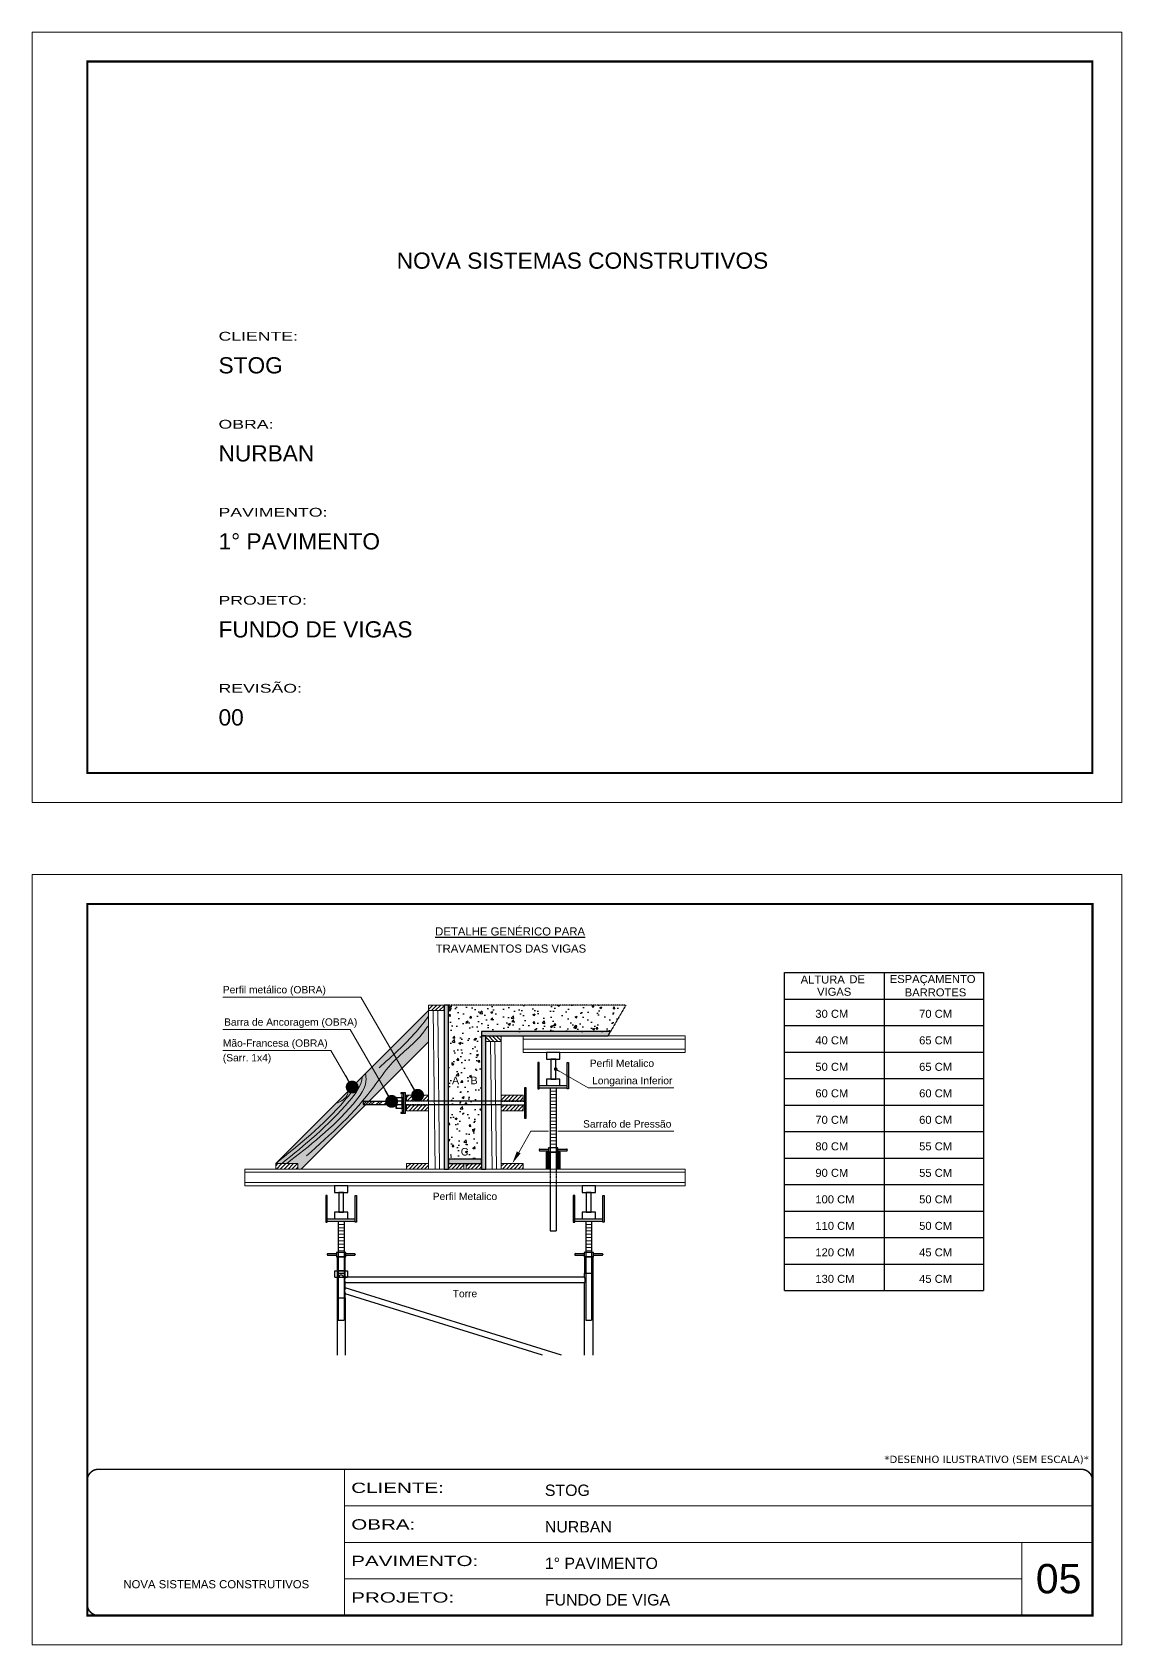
# Model space of a CAD drawing. Header units: millimetres. Extents: x 2455 to 8708, y 366 to 3713.
# Drawn here: x 2455 to 3940, y 1514 to 3713 of the extents above; entities that cross this region are included whole.
import ezdxf
from ezdxf.enums import TextEntityAlignment as Align

# ---------------------------------------------------------------- set-up
doc = ezdxf.new("R2010")
doc.units = ezdxf.units.MM
for name, pattern in [('CONTINUO', [0]), ('DASHED', [0.75, 0.5, -0.25]), ('HIDDEN', [0.375, 0.25, -0.125])]:
    doc.linetypes.add(name, pattern=pattern)
doc.layers.add('BARRA DE ANCORAGEM', color=251, linetype='Continuous')
doc.layers.add('GARFOS', color=7, linetype='Continuous')
for name, color, linetype, lineweight in [('CARIMBO', 255, 'Continuous', 9), ('CONCRETO', 251, 'Continuous', 25), ('Demarcação 1', 251, 'Continuous', 9), ('Escoras', 2, 'Continuous', 25), ('Folhas', 255, 'Continuous', 9), ('Forcador', 251, 'Continuous', 25), ('Hachura', 251, 'Continuous', 9), ('Madeira', 126, 'Continuous', 18), ('Perfil Metálico', 224, 'Continuous', 18), ('SARRAFO DE PRESSAO', 251, 'DASHED', 9)]:
    doc.layers.add(name, color=color, linetype=linetype, lineweight=lineweight)
doc.layers.add('Demarcação 2', color=7, linetype='Continuous', lineweight=9, true_color=0xe0e0e0)
doc.styles.add('ARIAL', font='arial.ttf')
doc.styles.get("Standard").update_dxf_attribs({"font": 'arial.ttf'})
doc.styles.add('stylellllll', font='verdana.ttf', dxfattribs={"height": 2})
doc.styles.add('Tecnologia', font='')
doc.styles.get('Tecnologia').set_extended_font_data('Forgotten Futurist')
doc.dimstyles.new('3x', dxfattribs={"dimtxt": 10, "dimasz": 5, "dimexe": 7, "dimexo": 5, "dimgap": 4, "dimtad": 1, "dimdec": 4, "dimlfac": 0.333333, "dimdsep": 46, "dimtxsty": 'Standard', "dimblk": 'DOT', "dimcen": 0.09, "dimclrd": 1, "dimclre": 1, "dimclrt": 2, "dimadec": 0, "dimazin": 2, "dimtfac": 1, "dimtdec": 4, "dimtmove": 0, "dimatfit": 3, "dimldrblk": 'DOT', "dimfxl": 1, "dimtolj": 1, "dimtzin": 0, "dimlwd": 9, "dimlwe": 9, "dimarcsym": 0})
pattern_1 = [(45, (-2285.9767, 8104.0025), (-2.6516504, 2.6516504), [])]

# ---------------------------------------------------------------- blocks, each defined once
blk = doc.blocks.new('9999999999')
at = {"color": 30, "linetype": 'CONTINUO'}
for p, q in [((98564.6, 34230.2), (98564.6, 34429.4)), ((98564.6, 34379.6), (99584, 34379.6)), ((98564.6, 34329.8), (99488, 34329.8)), ((99584, 34329.8), (99488, 34329.8)), ((99488, 34329.8), (99488, 34230.2)), ((98564.6, 34280), (99488, 34280))]:
    blk.add_line(p, q, dxfattribs=at)
at = {"color": 30, "linetype": 'CONTINUO', "const_width": 2}
blk.add_lwpolyline([(99584, 34230.2), (99584, 34414.4, 0.414214), (99569, 34429.4), (98229, 34429.4, 0.414214), (98214, 34414.4), (98214, 34245.2, 0.414214), (98229, 34230.2), (99584, 34230.2)], format="xyb", dxfattribs=at)
at = {"layer": 'Folhas'}
blk.add_lwpolyline([(98139, 34190.2), (99624, 34190.2), (99624, 35240.2), (98139, 35240.2)], close=True, dxfattribs=at)
at = {"layer": 'Folhas', "color": 30, "const_width": 3}
blk.add_lwpolyline([(98214, 34230.2), (99584, 34230.2), (99584, 35200.2), (98214, 35200.2)], close=True, dxfattribs=at)
at = {"color": 7, "linetype": 'Continuous', "ltscale": 5, "style": 'ARIAL'}
for s, height, p in [('STOG', 15.48, (98837.7, 34393.1)), ('NURBAN', 15.48, (98837.7, 34343.3)), ('1° PAVIMENTO', 15.483, (98837.7, 34293.5)), ('NOVA SISTEMAS CONSTRUTIVOS', 11.059, (98263.2, 34267.2)), ('FUNDO DE VIGA', 15.483, (98837.7, 34243.7))]:
    blk.add_text(s, height=height, dxfattribs=at).set_placement(p)
at = {"layer": 'Folhas', "color": 7, "style": 'Tecnologia', "width": 1.5}
for s, p in [('CLIENTE:', (98573.7, 34397.2)), ('OBRA:', (98573.7, 34347.3)), ('PAVIMENTO:', (98573.7, 34297.5)), ('PROJETO:', (98573.7, 34247.7))]:
    blk.add_text(s, height=14, dxfattribs=at).set_placement(p)
blk = doc.blocks.new('HT20CT')
at = {"layer": 'Forcador'}
for points in [[(-4, 16), (-4, 20), (4, 20), (4, 16)], [(-1.5, 4), (-1.5, 16), (1.5, 16), (1.5, 4)], [(-4, 0), (-4, 4), (4, 4), (4, 0)]]:
    blk.add_lwpolyline(points, close=True, dxfattribs=at)
blk = doc.blocks.new('_Dot')
at = {"color": 0, "linetype": 'ByBlock', "lineweight": -2}
blk.add_line((-0.5, 0), (-1, 0), dxfattribs=at)
at = {"color": 0, "linetype": 'ByBlock', "const_width": 0.5}
blk.add_lwpolyline([(-0.25, 0, 1), (0.25, 0, 1)], format="xyb", close=True, dxfattribs=at)

msp = doc.modelspace()

# ---------------------------------------------------------------- hatches: boundary and pattern name
at = {"layer": 'CONCRETO', "linetype": 'DASHED', "ltscale": 0.3}
h = msp.add_hatch(dxfattribs=at)
h.set_pattern_fill('AR-CONC', color=256, scale=4, style=0)
h.set_pattern_definition([(50, (-45644.97, -5566.34), (28.690407, -2.510085), [3, -33]), (355, (-45644.97, -5566.34), (-5.550053, 30.087685), [2.4, -26.4]), (100.4514, (-45642.58, -5566.548), (23.140375, 27.577582), [2.549608, -28.045684]), (46.1842, (-45644.97, -5558.34), (42.689642, -6.62076), [4.5, -49.5]), (96.6356, (-45641.414, -5558.89), (37.386508, 38.964715), [3.82441, -42.06852]), (351.1842, (-45644.97, -5558.34), (37.386478, 38.964744), [3.6, -39.6]), (21, (-45640.97, -5560.34), (23.876282, -16.104756), [3, -33]), (326, (-45640.97, -5560.34), (9.732613, 29.006002), [2.4, -26.4]), (71.4514, (-45638.98, -5561.68), (33.608905, 12.90122), [2.549608, -28.045684]), (37.5, (-45644.971, -5566.339), (0.4863942, 13.3157542), [0, -26.08, 0, -26.8, 0, -26.5]), (7.5, (-45644.971, -5566.339), (10.5227815, 15.7764685), [0, -15.28, 0, -25.48, 0, -10.1]), (327.5, (-45653.891, -5566.339), (21.3528974, -0.9021949), [0, -10, 0, -31.2, 0, -41.4]), (317.5, (-45657.891, -5566.339), (23.327447, 4.004199), [0, -13, 0, -20.72, 0, -29.4])])
h.paths.add_polyline_path([(3022.04, 2386.59), (3022.04, 2176.59), (3067.04, 2176.59), (3067.04, 2350.59), (3243.04, 2350.59), (3263.82, 2386.59)])
h.paths.add_polyline_path([(3049.62, 2276.06), (3064.47, 2276.06), (3064.47, 2291.61), (3049.62, 2291.61)], flags=24)
h.paths.add_polyline_path([(3024.31, 2276.06), (3039.2, 2276.06), (3039.2, 2291.61), (3024.31, 2291.61)], flags=24)
h.paths.add_polyline_path([(3036.17, 2178.55), (3052, 2178.55), (3052, 2194.63), (3036.17, 2194.63)], flags=24)
at = {"layer": 'Demarcação 1'}
for points in [[(3022.04, 2386.59), (3016.04, 2386.59), (3016.04, 2163.09), (3022.04, 2163.09)], [(3243.04, 2350.59), (3067.04, 2350.59), (3067.04, 2344.59), (3239.57, 2344.59)], [(3073.04, 2344.59), (3067.04, 2344.59), (3067.04, 2163.09), (3073.04, 2163.09)], [(3067.04, 2176.59), (3022.04, 2176.59), (3022.04, 2170.59), (3067.04, 2170.59)]]:
    msp.add_hatch(color=256, dxfattribs=at).paths.add_polyline_path(points)
at = {"layer": 'Demarcação 2'}
msp.add_hatch(color=256, dxfattribs=at).paths.add_polyline_path([(2995.04, 2336.66), (2995.04, 2379.09), (2786.56, 2170.6), (2816.63, 2170.6), (2816.63, 2163.09), (2821.47, 2163.09), (2909.26, 2250.88), (2905.59, 2250.88), (2905.59, 2255.3), (2913.68, 2255.3)])
at = {"layer": 'Hachura'}
h = msp.add_hatch(dxfattribs=at)
h.set_pattern_fill('ANSI31', color=256, scale=30, style=0)
h.set_pattern_definition(pattern_1)
h.paths.add_polyline_path([(2995.04, 2386.59), (3016.04, 2386.59), (3016.04, 2379.09), (2995.04, 2379.09)])
h = msp.add_hatch(dxfattribs=at)
h.set_pattern_fill('ANSI31', color=256, scale=30, style=0)
h.set_pattern_definition([(135, (10555.9343, 6659.6976), (2.6516504, 2.6516504), [])])
h.paths.add_polyline_path([(3073.04, 2344.59), (3094.04, 2344.59), (3094.04, 2337.09), (3073.04, 2337.09)])
h = msp.add_hatch(dxfattribs=at)
h.set_pattern_fill('ANSI32', color=256, scale=20, angle=90, style=0)
h.set_pattern_definition([(45, (11562.116, -6721.2416), (5.303301, -5.303301), []), (45, (11562.116, -6717.706), (5.303301, -5.303301), [])])
h.paths.add_polyline_path([(2905.59, 2250.88), (2905.59, 2255.3), (2950.59, 2255.3), (2950.59, 2250.88)])
h = msp.add_hatch(dxfattribs=at)
h.set_pattern_fill('ANSI31', color=256, scale=30, style=0)
h.set_pattern_definition(pattern_1)
h.paths.add_polyline_path([(2995.04, 2256.09), (2995.04, 2263.61), (2964.98, 2263.61), (2964.98, 2256.09)])
h = msp.add_hatch(dxfattribs=at)
h.set_pattern_fill('ANSI31', color=256, scale=30, style=0)
h.set_pattern_definition(pattern_1)
h.paths.add_polyline_path([(2964.98, 2242.56), (2995.04, 2242.56), (2995.04, 2250.08), (2964.98, 2250.08)])
h = msp.add_hatch(dxfattribs=at)
h.set_pattern_fill('ANSI31', color=256, scale=30, style=0)
h.set_pattern_definition(pattern_1)
h.paths.add_polyline_path([(3124.11, 2256.09), (3124.11, 2263.61), (3094.04, 2263.61), (3094.04, 2256.09)])
h = msp.add_hatch(dxfattribs=at)
h.set_pattern_fill('ANSI31', color=256, scale=30, style=0)
h.set_pattern_definition(pattern_1)
h.paths.add_polyline_path([(3094.04, 2242.56), (3124.11, 2242.56), (3124.11, 2250.08), (3094.04, 2250.08)])
h = msp.add_hatch(dxfattribs=at)
h.set_pattern_fill('ANSI31', color=256, scale=30, style=0)
h.set_pattern_definition([(45, (-2464.392, 8010.9957), (-2.6516504, 2.6516504), [])])
h.paths.add_polyline_path([(2816.63, 2163.09), (2816.63, 2170.6), (2786.56, 2170.6), (2786.56, 2163.09)])
h = msp.add_hatch(dxfattribs=at)
h.set_pattern_fill('ANSI31', color=256, scale=30, style=0)
h.set_pattern_definition(pattern_1)
h.paths.add_polyline_path([(2965.04, 2163.09), (2995.04, 2163.09), (2995.04, 2170.59), (2965.04, 2170.59)])
h = msp.add_hatch(dxfattribs=at)
h.set_pattern_fill('ANSI31', color=256, scale=30, style=0)
h.set_pattern_definition(pattern_1)
h.paths.add_polyline_path([(3022.04, 2170.59), (3043.04, 2170.59), (3043.04, 2163.09), (3022.04, 2163.09)])
h = msp.add_hatch(dxfattribs=at)
h.set_pattern_fill('ANSI31', color=256, scale=30, style=0)
h.set_pattern_definition(pattern_1)
h.paths.add_polyline_path([(3067.04, 2163.09), (3067.04, 2170.59), (3046.04, 2170.59), (3046.04, 2163.09)])
h = msp.add_hatch(dxfattribs=at)
h.set_pattern_fill('ANSI31', color=256, scale=30, style=0)
h.set_pattern_definition(pattern_1)
h.paths.add_polyline_path([(3124.04, 2170.59), (3094.04, 2170.59), (3094.04, 2163.09), (3124.04, 2163.09)])
at = {"layer": 'Perfil Metálico'}
for points in [[(3155.41, 2163.09), (3159.91, 2163.09), (3159.91, 2185.89), (3155.41, 2185.89)], [(3169.78, 2163.09), (3174.28, 2163.09), (3174.28, 2185.89), (3169.78, 2185.89)]]:
    msp.add_hatch(color=256, dxfattribs=at).paths.add_polyline_path(points)

# ---------------------------------------------------------------- linework, layer by layer
for points in [[(3022.04, 2386.59), (3016.04, 2386.59), (3016.04, 2163.09), (3022.04, 2163.09)], [(3243.04, 2350.59), (3067.04, 2350.59), (3067.04, 2344.59), (3239.57, 2344.59)], [(3073.04, 2344.59), (3067.04, 2344.59), (3067.04, 2163.09), (3073.04, 2163.09)], [(3067.04, 2176.59), (3022.04, 2176.59), (3022.04, 2170.59), (3067.04, 2170.59)]]:
    msp.add_lwpolyline(points, close=True)
at = {"layer": 'BARRA DE ANCORAGEM'}
for p, q in [((2958.47, 2260.6), (2959.64, 2265.9)), ((2960.8, 2266.79), (2960.8, 2239.39)), ((2958.47, 2245.58), (2959.64, 2240.27)), ((3094.04, 2255.75), (2995.04, 2255.75)), ((3094.04, 2250.42), (2995.04, 2250.42))]:
    msp.add_line(p, q, dxfattribs=at)
at = {"layer": 'BARRA DE ANCORAGEM', "linetype": 'HIDDEN'}
for p, q in [((2995.04, 2255.75), (2963.48, 2255.75)), ((2995.04, 2250.42), (2963.48, 2250.42)), ((3094.04, 2255.75), (3125.61, 2255.75)), ((3094.04, 2250.42), (3125.61, 2250.42))]:
    msp.add_line(p, q, dxfattribs=at)
at = {"layer": 'BARRA DE ANCORAGEM', "flags": 128}
for points in [[(2960.8, 2266.79), (2957.24, 2266.79), (2957.24, 2265.9), (2960.8, 2265.9)], [(2963.48, 2239.39), (2963.48, 2266.79), (2960.8, 2266.79), (2960.8, 2239.39)], [(3128.01, 2232.29), (3128.01, 2273.89), (3125.61, 2273.89), (3125.61, 2232.29)], [(2950.59, 2255.3), (2905.59, 2255.3), (2905.59, 2250.88), (2950.59, 2250.88)], [(2960.8, 2260.6), (2958.47, 2260.6), (2958.47, 2245.58), (2960.8, 2245.58)], [(2960.8, 2240.27), (2957.24, 2240.27), (2957.24, 2239.39), (2960.8, 2239.39)]]:
    msp.add_lwpolyline(points, close=True, dxfattribs=at)
for points in [[(2958.47, 2255.74), (2952.36, 2255.74, -0.729796), (2952.36, 2260.6, -0.729796)], [(2958.47, 2250.44), (2952.36, 2250.44, -0.6666667), (2952.36, 2255.74, -0.6666667)]]:
    msp.add_lwpolyline(points, format="xyb", dxfattribs=at)
for points in [[(2958.47, 2245.58), (2950.59, 2245.58), (2950.59, 2260.6), (2958.47, 2260.6)], [(2958.47, 2252.65), (2960.8, 2252.65), (2960.8, 2253.53), (2958.47, 2253.53), (2958.47, 2252.65), (2958.47, 2253.53)]]:
    msp.add_lwpolyline(points, dxfattribs=at)
at = {"layer": 'BARRA DE ANCORAGEM'}
msp.add_arc((2953.13, 2248.01), 2.55, 107.75636, 252.24364, dxfattribs=at)
at = {"layer": 'CONCRETO', "linetype": 'DASHED', "ltscale": 0.3}
for q in [(3022.04, 2386.59), (3243.04, 2350.59)]:
    msp.add_line((3263.82, 2386.59), q, dxfattribs=at)
at = {"layer": 'Escoras'}
for p, q in [((3170.47, 2185.89), (3159.22, 2185.89)), ((2867.36, 2024.41), (2884.23, 2024.41)), ((2867.36, 2015.64), (2867.36, 2024.41)), ((2870.17, 2043.54), (2870.17, 1909.44)), ((2881.42, 2043.54), (2870.17, 2043.54)), ((2879.73, 2024.39), (2871.86, 2024.39)), ((2881.42, 2021.04), (2881.42, 2043.54)), ((2884.23, 2024.41), (2884.23, 2015.64)), ((3218.92, 2043.54), (3207.67, 2043.54)), ((3207.67, 2043.54), (3207.67, 2021.04)), ((3218.92, 2043.54), (3218.92, 1909.44)), ((2867.36, 2015.64), (2872.87, 2015.64)), ((2870.17, 2021.04), (2881.42, 2021.04)), ((2879.73, 2015.36), (2871.86, 2015.36)), ((2878.72, 2015.64), (2884.23, 2015.64)), ((2881.42, 2015.41), (2881.42, 2021.04)), ((3207.67, 2015.41), (2881.42, 2015.41)), ((3207.67, 2007.76), (2881.42, 2007.76)), ((2881.42, 2001.41), (2881.42, 2007.76)), ((3176.19, 1909.44), (2881.42, 2000.92)), ((3207.67, 2021.04), (3218.92, 2021.04)), ((3207.67, 2015.41), (3207.67, 2021.04)), ((3207.67, 1909.44), (3207.67, 2007.76)), ((2870.17, 1987.29), (2881.42, 1987.29)), ((3150.38, 1909.44), (2881.42, 1992.91)), ((2881.42, 1987.29), (2881.42, 1992.91)), ((2881.42, 1987.29), (2881.42, 1909.44))]:
    msp.add_line(p, q, dxfattribs=at)
for centre, radius, start, end in [((2875.79, 2015.64), 2.92, 0, 180), ((2888.99, 2011.59), 8.48, 153.19207, 206.80793), ((2890.83, 1997.16), 10.33, 155.71056, 204.28944), ((3200.1, 2011.59), 8.48, 333.19207, 26.80793)]:
    msp.add_arc(centre, radius, start, end, dxfattribs=at)
at = {"layer": 'Folhas'}
msp.add_lwpolyline([(2454.77, 2663.02), (3939.77, 2663.02), (3939.77, 3713.02), (2454.77, 3713.02)], close=True, dxfattribs=at)
at = {"layer": 'Folhas', "color": 30, "const_width": 3}
msp.add_lwpolyline([(2529.77, 2703.02), (3899.77, 2703.02), (3899.77, 3673.02), (2529.77, 3673.02)], close=True, dxfattribs=at)
at = {"layer": 'Forcador', "linetype": 'Continuous'}
for p, q in [((3145.72, 2276.79), (3183.97, 2276.79)), ((3145.72, 2273.64), (3183.97, 2273.64)), ((3160.91, 2273.64), (3160.91, 2163.09)), ((3168.78, 2273.64), (3168.78, 2163.09)), ((3145.72, 2189.26), (3145.72, 2188.81)), ((3146.73, 2190.28), (3158.54, 2190.28)), ((3146.73, 2187.8), (3158.54, 2187.8)), ((3171.14, 2190.28), (3182.96, 2190.28)), ((3171.14, 2187.8), (3182.96, 2187.8)), ((3183.97, 2189.26), (3183.97, 2188.81)), ((3160.91, 2140.29), (3160.91, 2078.64)), ((3168.78, 2140.29), (3168.78, 2078.64)), ((2856.67, 2095.29), (2894.92, 2095.29)), ((2856.67, 2092.14), (2894.92, 2092.14)), ((2871.86, 2092.14), (2871.86, 1957.14)), ((2879.73, 2092.14), (2879.73, 1957.14)), ((3194.17, 2095.29), (3232.42, 2095.29)), ((3194.17, 2092.14), (3232.42, 2092.14)), ((3209.36, 2092.14), (3209.36, 1957.14)), ((3217.23, 2092.14), (3217.23, 1957.14)), ((3160.91, 2078.64), (3168.78, 2078.64)), ((2856.67, 2046.91), (2856.67, 2046.46)), ((2857.68, 2047.93), (2869.49, 2047.93)), ((2857.68, 2045.45), (2869.49, 2045.45)), ((2882.09, 2047.93), (2893.91, 2047.93)), ((2882.09, 2045.45), (2893.91, 2045.45)), ((2894.92, 2046.91), (2894.92, 2046.46)), ((3194.17, 2046.91), (3194.17, 2046.46)), ((3195.18, 2047.93), (3206.99, 2047.93)), ((3195.18, 2045.45), (3206.99, 2045.45)), ((3219.59, 2047.93), (3231.41, 2047.93)), ((3219.59, 2045.45), (3231.41, 2045.45)), ((3232.42, 2046.91), (3232.42, 2046.46)), ((2871.86, 1957.14), (2879.73, 1957.14)), ((3209.36, 1957.14), (3217.23, 1957.14))]:
    msp.add_line(p, q, dxfattribs=at)
at = {"layer": 'Forcador', "linetype": 'HIDDEN'}
for p, q in [((3160.91, 2163.09), (3160.91, 2140.29)), ((3168.78, 2163.09), (3168.78, 2140.29))]:
    msp.add_line(p, q, dxfattribs=at)
at = {"layer": 'Forcador', "linetype": 'Continuous'}
for points in [[(3143.81, 2308.29), (3143.81, 2272.29), (3145.72, 2272.29), (3145.72, 2308.29)], [(3185.88, 2308.29), (3185.88, 2272.29), (3183.97, 2272.29), (3183.97, 2308.29)], [(3158.54, 2191.74), (3158.54, 2185.89), (3171.14, 2185.89), (3171.14, 2191.74)], [(2854.76, 2126.79), (2854.76, 2090.79), (2856.67, 2090.79), (2856.67, 2126.79)], [(2896.83, 2126.79), (2896.83, 2090.79), (2894.92, 2090.79), (2894.92, 2126.79)], [(3192.26, 2126.79), (3192.26, 2090.79), (3194.17, 2090.79), (3194.17, 2126.79)], [(3234.33, 2126.79), (3234.33, 2090.79), (3232.42, 2090.79), (3232.42, 2126.79)], [(2869.49, 2049.39), (2869.49, 2043.54), (2882.09, 2043.54), (2882.09, 2049.39)], [(3206.99, 2049.39), (3206.99, 2043.54), (3219.59, 2043.54), (3219.59, 2049.39)]]:
    msp.add_lwpolyline(points, close=True, dxfattribs=at)
for centre, start, end in [((3146.73, 2189.26), 90, 180), ((3146.73, 2188.81), 180, 270), ((3182.96, 2189.26), 0, 90), ((3182.96, 2188.81), 270, 0), ((2857.68, 2046.91), 90, 180), ((2857.68, 2046.46), 180, 270), ((2893.91, 2046.91), 0, 90), ((2893.91, 2046.46), 270, 0), ((3195.18, 2046.91), 90, 180), ((3195.18, 2046.46), 180, 270), ((3231.41, 2046.91), 0, 90), ((3231.41, 2046.46), 270, 0)]:
    msp.add_arc(centre, 1.01, start, end, dxfattribs=at)
at = {"layer": 'GARFOS', "color": 2, "ltscale": 1.5}
for p, q in [((3479.97, 1997.34), (3479.97, 2430.97)), ((3479.97, 2430.97), (3751.51, 2430.97)), ((3615.74, 2430.97), (3615.74, 1997.34)), ((3751.51, 2430.97), (3751.51, 1997.34)), ((3479.97, 2394.84), (3751.51, 2394.84)), ((3479.97, 2394.84), (3751.51, 2394.84)), ((3479.97, 2358.7), (3751.51, 2358.7)), ((3479.97, 2322.57), (3751.51, 2322.57)), ((3479.97, 2286.43), (3751.51, 2286.43)), ((3479.97, 2250.29), (3751.51, 2250.29)), ((3479.97, 2214.16), (3751.51, 2214.16)), ((3479.97, 2178.02), (3751.51, 2178.02)), ((3479.97, 2141.89), (3751.51, 2141.89)), ((3479.97, 2105.75), (3751.51, 2105.75)), ((3479.97, 2069.61), (3751.51, 2069.61)), ((3479.97, 2033.48), (3751.51, 2033.48)), ((3479.97, 1997.34), (3751.51, 1997.34))]:
    msp.add_line(p, q, dxfattribs=at)
at = {"layer": 'Hachura'}
for p, q in [((3004.07, 2163.09), (3001.37, 2379.09)), ((3010.07, 2163.09), (3007.37, 2379.09)), ((3081.54, 2163.09), (3079.37, 2337.09)), ((3087.54, 2163.09), (3085.37, 2337.09)), ((3168.78, 2269.12), (3160.91, 2269.12)), ((3168.78, 2264.6), (3160.91, 2264.6)), ((3168.78, 2260.09), (3160.91, 2260.09)), ((3168.78, 2255.57), (3160.91, 2255.57)), ((3168.78, 2251.06), (3160.91, 2251.06)), ((3168.78, 2246.54), (3160.91, 2246.54)), ((3168.78, 2242.02), (3160.91, 2242.02)), ((3168.78, 2237.51), (3160.91, 2237.51)), ((3168.78, 2232.99), (3160.91, 2232.99)), ((3168.78, 2228.47), (3160.91, 2228.47)), ((3168.78, 2223.96), (3160.91, 2223.96)), ((3168.78, 2219.44), (3160.91, 2219.44)), ((3168.78, 2214.92), (3160.91, 2214.92)), ((3168.78, 2210.41), (3160.91, 2210.41)), ((3168.78, 2205.89), (3160.91, 2205.89)), ((3168.78, 2201.37), (3160.91, 2201.37)), ((3168.78, 2196.86), (3160.91, 2196.86)), ((2879.73, 2087.62), (2871.86, 2087.62)), ((2879.73, 2083.1), (2871.86, 2083.1)), ((2879.73, 2078.59), (2871.86, 2078.59)), ((2879.73, 2074.07), (2871.86, 2074.07)), ((2879.73, 2069.56), (2871.86, 2069.56)), ((3217.23, 2087.62), (3209.36, 2087.62)), ((3217.23, 2083.1), (3209.36, 2083.1)), ((3217.23, 2078.59), (3209.36, 2078.59)), ((3217.23, 2074.07), (3209.36, 2074.07)), ((3217.23, 2069.56), (3209.36, 2069.56)), ((2879.73, 2065.04), (2871.86, 2065.04)), ((2879.73, 2060.52), (2871.86, 2060.52)), ((2879.73, 2056.01), (2871.86, 2056.01)), ((2879.73, 2051.49), (2871.86, 2051.49)), ((3217.23, 2065.04), (3209.36, 2065.04)), ((3217.23, 2060.52), (3209.36, 2060.52)), ((3217.23, 2056.01), (3209.36, 2056.01)), ((3217.23, 2051.49), (3209.36, 2051.49))]:
    msp.add_line(p, q, dxfattribs=at)
at = {"layer": 'Hachura', "color": 1}
for p, q in [((3117.79, 2185.74), (3134.45, 2214.6)), ((3134.45, 2214.6), (3158.41, 2214.6)), ((3171.28, 2214.6), (3329.39, 2214.6))]:
    msp.add_line(p, q, dxfattribs=at)
at = {"layer": 'Hachura'}
for points in [[(2828.53, 2181.1), (2920.42, 2275.22), (2943.37, 2305.7), (2985.74, 2346.75), (2995.04, 2359.21)], [(2995.04, 2371.29), (2978, 2350.33), (2927.42, 2301.07)], [(2801.6, 2170.6), (2892.09, 2251.51), (2909.75, 2286.34), (2909.01, 2293.05)], [(2868.31, 2252.35), (2884.65, 2265), (2885.42, 2269.46)]]:
    msp.add_spline(points, degree=3, dxfattribs=at)
for points, knots in [([(2794.91, 2170.6), (2826.26, 2196.08), (2866.92, 2229.12), (2904, 2276.5), (2904.49, 2288.53)], [0, 0, 0, 0, 125.1825812, 162.3251979, 162.3251979, 162.3251979, 162.3251979]), ([(2786.56, 2170.6), (2818.79, 2196.34), (2858.01, 2227.65), (2893.71, 2272.23), (2896.73, 2280.77)], [0, 0, 0, 0, 127.741989, 155.4442459, 155.4442459, 155.4442459, 155.4442459])]:
    msp.add_open_spline(points, degree=3, knots=knots, dxfattribs=at)
at = {"layer": 'Hachura', "color": 1}
msp.add_solid([(3120.32, 2184.28), (3109.04, 2170.59), (3115.27, 2187.2)], dxfattribs=at)
at = {"layer": 'Madeira'}
for p, q in [((2995.04, 2379.09), (2786.56, 2170.6)), ((2995.04, 2379.09), (2995.04, 2170.59)), ((2995.04, 2336.66), (2821.47, 2163.09)), ((3094.04, 2170.59), (3094.04, 2337.09))]:
    msp.add_line(p, q, dxfattribs=at)
for points in [[(2995.04, 2379.09), (3016.04, 2379.09), (3016.04, 2386.59), (2995.04, 2386.59)], [(3094.04, 2337.09), (3073.04, 2337.09), (3073.04, 2344.59), (3094.04, 2344.59)], [(2964.98, 2263.61), (2995.04, 2263.61), (2995.04, 2256.09), (2964.98, 2256.09)], [(2964.98, 2242.56), (2995.04, 2242.56), (2995.04, 2250.08), (2964.98, 2250.08)], [(3094.04, 2263.61), (3124.11, 2263.61), (3124.11, 2256.09), (3094.04, 2256.09)], [(3094.04, 2242.56), (3124.11, 2242.56), (3124.11, 2250.08), (3094.04, 2250.08)], [(2786.56, 2170.6), (2816.63, 2170.6), (2816.63, 2163.09), (2786.56, 2163.09)], [(2965.04, 2163.09), (2995.04, 2163.09), (2995.04, 2170.59), (2965.04, 2170.59)], [(3043.04, 2163.09), (3022.04, 2163.09), (3022.04, 2170.59), (3043.04, 2170.59)], [(3046.04, 2163.09), (3067.04, 2163.09), (3067.04, 2170.59), (3046.04, 2170.59)], [(3124.04, 2163.09), (3094.04, 2163.09), (3094.04, 2170.59), (3124.04, 2170.59)]]:
    msp.add_lwpolyline(points, close=True, dxfattribs=at)
at = {"layer": 'Perfil Metálico'}
for p, q in [((3124.04, 2340.09), (3344.54, 2340.09)), ((3124.04, 2326.29), (3344.54, 2326.29)), ((2744.54, 2158.59), (3344.54, 2158.59)), ((2744.54, 2144.79), (3344.54, 2144.79))]:
    msp.add_line(p, q, dxfattribs=at)
for points in [[(3124.04, 2321.79), (3344.54, 2321.79), (3344.54, 2344.59), (3124.04, 2344.59)], [(3159.91, 2163.09), (3155.41, 2163.09), (3155.41, 2185.89), (3159.91, 2185.89)], [(3169.78, 2163.09), (3174.28, 2163.09), (3174.28, 2185.89), (3169.78, 2185.89)], [(2744.54, 2140.29), (3344.54, 2140.29), (3344.54, 2163.09), (2744.54, 2163.09)]]:
    msp.add_lwpolyline(points, close=True, dxfattribs=at)

# ---------------------------------------------------------------- block references
at = {"layer": 'Forcador', "linetype": 'Continuous', "xscale": -2.25, "yscale": 2.25, "zscale": 2.25}
for p in [(3164.84, 2276.79), (3213.29, 2095.29)]:
    msp.add_blockref('HT20CT', p, dxfattribs=at)
at = {"layer": 'Forcador', "xscale": -2.25, "yscale": 2.25, "zscale": 2.25}
msp.add_blockref('HT20CT', (2875.79, 2095.29), dxfattribs=at)
at = {"layer": 'SARRAFO DE PRESSAO', "color": 6, "linetype": 'ByBlock'}
msp.add_blockref('9999999999', (-95684.21, -32675.76), dxfattribs=at)

# ---------------------------------------------------------------- texts
at = {"color": 0, "linetype": 'Continuous', "ltscale": 5, "style": 'ARIAL'}
for s, height, p in [('NOVA SISTEMAS CONSTRUTIVOS', 22.1184, (2951.51, 3390.59)), ('STOG', 22.118, (2708.67, 3247.82)), ('NURBAN ', 22.118, (2708.67, 3127.82)), ('1° PAVIMENTO', 22.1184, (2708.67, 3007.82)), ('FUNDO DE VIGAS', 22.1184, (2708.67, 2887.82)), ('00', 22.118, (2708.67, 2767.82))]:
    msp.add_text(s, height=height, dxfattribs=at).set_placement(p)
for s, p in [('%%UDETALHE GENÉRICO PARA', (3106.09, 2481.49)), ('TRAVAMENTOS DAS VIGAS', (3107.16, 2458.1))]:
    msp.add_text(s, height=11.0592, dxfattribs=at).set_placement(p, align=Align.CENTER)
at = {"layer": 'CARIMBO', "style": 'ARIAL'}
for s, height, p in [('Perfil metálico (OBRA)', 10, (2714.51, 2402.6)), ('Barra de Ancoragem (OBRA)', 10, (2716.19, 2358.48)), ('Mão-Francesa (OBRA)', 10, (2714.51, 2329.82)), ('Longarina Inferior', 10, (3217.84, 2278.71)), ('Sarrafo de Pressão', 10, (3205.56, 2219.6)), ('05', 40, (3822.63, 1584.58))]:
    msp.add_text(s, height=height, dxfattribs=at).set_placement(p)
msp.add_text('(Sarr. 1x4)', height=10, dxfattribs=at).set_placement((2714.51, 2319.82), align=Align.TOP_LEFT)
for s, p in [('Perfil Metalico', (3258.48, 2307.29)), ('Perfil Metalico', (3044.54, 2125.79)), ('Torre', (3044.54, 1993.27))]:
    msp.add_text(s, height=10, dxfattribs=at).set_placement(p, align=Align.MIDDLE_CENTER)
at = {"layer": 'CARIMBO', "color": 0, "linetype": 'Continuous', "style": 'ARIAL'}
for s, p in [('A', (3031.75, 2283.84)), ('B', (3057.04, 2283.84)), ('C', (3044.08, 2186.59))]:
    msp.add_text(s, height=10.37, dxfattribs=at).set_placement(p, align=Align.MIDDLE_CENTER)
at = {"layer": 'CARIMBO', "style": 'stylellllll'}
msp.add_text('*DESENHO ILUSTRATIVO (SEM ESCALA)*', height=10, dxfattribs=at).set_placement((3894.77, 1762.26), align=Align.RIGHT)
at = {"layer": 'Folhas', "color": 30, "style": 'Tecnologia', "width": 1.5}
for s, p in [('CLIENTE:', (2708.67, 3292.52)), ('OBRA:', (2708.67, 3172.52)), ('PAVIMENTO:', (2708.67, 3052.52)), ('PROJETO:', (2708.67, 2932.52)), ('REVISÃO:', (2708.67, 2812.52))]:
    msp.add_text(s, height=12, dxfattribs=at).set_placement(p)
at = {"layer": 'GARFOS', "color": 2, "ltscale": 1.5}
for s, height, p in [('ALTURA   ', 10.91, (3502.16, 2416.01)), ('DE', 10.91, (3568.55, 2416.39)), ('ESPAÇAMENTO', 10.9102, (3623.61, 2416.7)), ('VIGAS', 10.91, (3524.52, 2399.31)), ('BARROTES', 10.91, (3644.02, 2398.47)), ('30 CM', 10.91, (3522.16, 2369.24)), ('70 CM', 10.91, (3663.64, 2369.24)), ('40 CM', 10.91, (3522.16, 2333.1)), ('65 CM', 10.91, (3663.64, 2333.1)), ('50 CM', 10.91, (3522.16, 2296.97)), ('65 CM', 10.91, (3663.64, 2296.97)), ('60 CM', 10.91, (3522.16, 2260.83)), ('60 CM', 10.91, (3663.64, 2260.83)), ('70 CM', 10.91, (3522.16, 2224.69)), ('60 CM', 10.91, (3663.64, 2224.69)), ('80 CM', 10.91, (3522.16, 2188.56)), ('55 CM', 10.91, (3663.64, 2188.56)), ('90 CM', 10.91, (3522.16, 2152.42)), ('55 CM', 10.91, (3663.64, 2152.42)), ('100 CM', 10.91, (3522.16, 2116.29)), ('50 CM', 10.91, (3663.64, 2116.29)), ('110 CM', 10.91, (3522.16, 2080.15)), ('50 CM', 10.91, (3663.64, 2080.15)), ('120 CM', 10.91, (3522.16, 2044.01)), ('45 CM', 10.91, (3663.64, 2044.01)), ('130 CM', 10.91, (3522.16, 2007.88)), ('45 CM', 10.91, (3663.64, 2007.88))]:
    msp.add_text(s, height=height, dxfattribs=at).set_placement(p)

# ---------------------------------------------------------------- leaders
msp.add_leader([(3168.22, 2299.29), (3212.52, 2273.71), (3329.39, 2273.71)], dimstyle='3x', override={"dimgap": 4, "dimtad": 0})
at = {"layer": 'Hachura'}
for points, override in [([(2980.01, 2263.61), (2902.65, 2397.6), (2714.51, 2397.6)], {"dimasz": 17.5, "dimtad": 0}), ([(2944.66, 2255.3), (2887.97, 2353.48), (2714.51, 2353.48)], {"dimasz": 17.5, "dimtad": 0}), ([(2890.8, 2274.85), (2861.95, 2324.82), (2714.51, 2324.82)], {"dimasz": 17.5, "dimgap": 4, "dimtad": 0})]:
    msp.add_leader(points, dimstyle='3x', override=override, dxfattribs=at)

doc.saveas('drawing.dxf')
